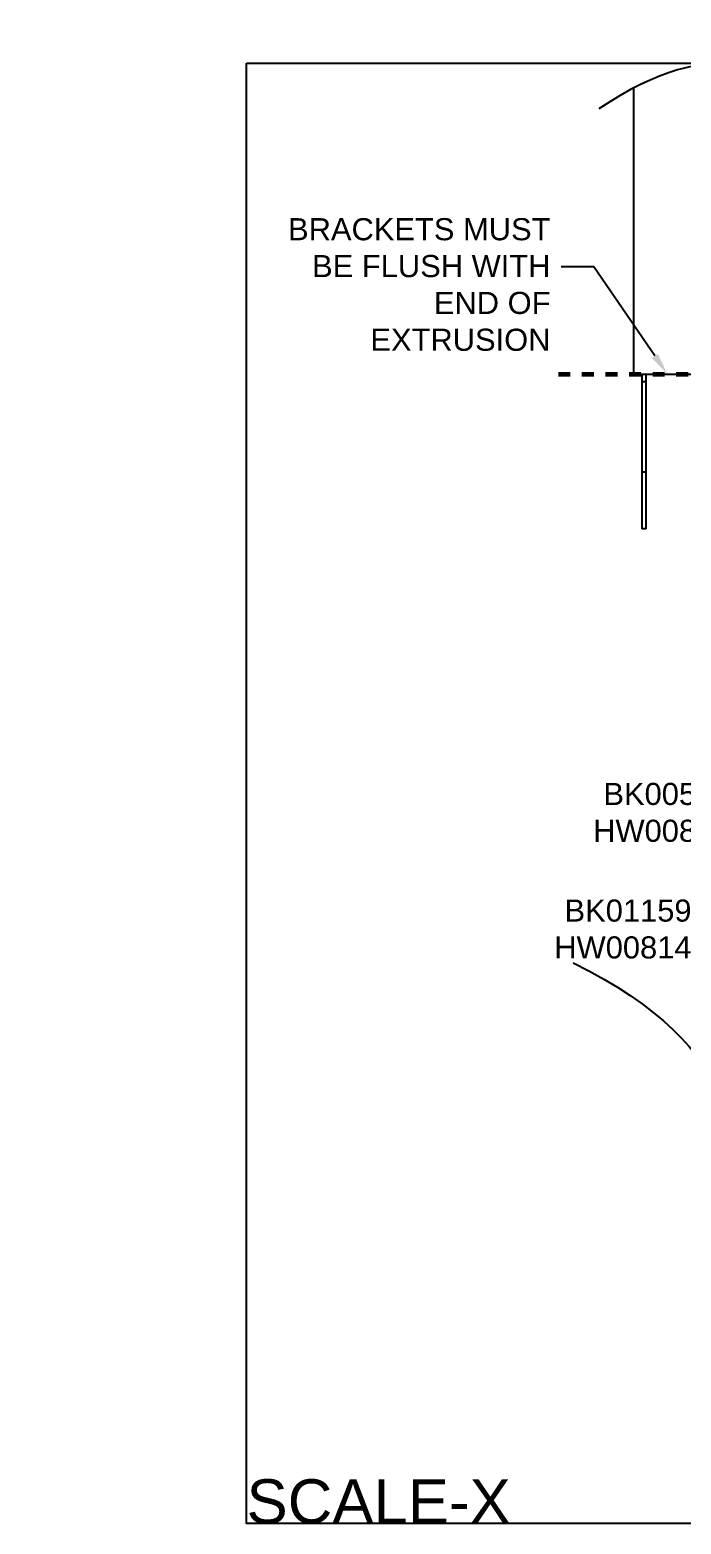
# Model space of a CAD drawing. Extents: x -1.8 to 12.9, y -12.4 to 0.3.
# Drawn here: x -1.84 to 3.69, y -12.39 to 0.28 of the extents above; entities that cross this region are included whole.
import ezdxf
from ezdxf import colors
from ezdxf.entities.mleader import LeaderData, LeaderLine
from ezdxf.math import Vec2, Vec3

# ---------------------------------------------------------------- set-up
doc = ezdxf.new("R2010")
doc.units = 0
doc.header["$LTSCALE"] = 0.5
doc.header["$MEASUREMENT"] = 0
doc.linetypes.add('PHANTOM', pattern=[0.5, 0.25, -0.05, 0.05, -0.05, 0.05, -0.05])
for name, color, linetype in [('Brackets', 181, 'CONTINUOUS'), ('Dimension', 10, 'CONTINUOUS'), ('FAB DWG', 221, 'CONTINUOUS'), ('Housing', 150, 'CONTINUOUS')]:
    doc.layers.add(name, color=color, linetype=linetype)
doc.layers.add('Text-Unprinted', color=131, linetype='CONTINUOUS', plot=False)
doc.styles.add('LSAD_Standard', font='arial.ttf')

msp = doc.modelspace()

# ---------------------------------------------------------------- linework, layer by layer
at = {"layer": 'Brackets', "transparency": 16777216}
for p, q in [((3.353, -2.6365), (3.353, -3.9485)), ((3.3889, -3.9485), (3.3889, -2.6365)), ((3.353, -2.6985), (3.3889, -2.6985)), ((3.353, -3.4656), (3.3889, -3.4656)), ((3.3889, -3.9485), (3.353, -3.9485))]:
    msp.add_line(p, q, dxfattribs=at)
at = {"layer": 'Dimension', "transparency": 16777216}
msp.add_open_spline([(7.0053, -0.3865), (6.001, -1.056), (4.9968, -0.3865), (3.9925, 0.283), (2.9882, -0.3865)], degree=3, dxfattribs=at)
at = {"layer": 'FAB DWG', "linetype": 'PHANTOM', "lineweight": 60, "ltscale": 0.5, "transparency": 16777216}
msp.add_line((2.6458, -2.6365), (11.4164, -2.6365), dxfattribs=at)
at = {"layer": 'Housing', "transparency": 16777216}
for p, q in [((3.283, -0.2106), (3.283, -2.6365)), ((3.283, -2.6365), (6.7105, -2.6365))]:
    msp.add_line(p, q, dxfattribs=at)
at = {"layer": 'Housing', "color": 1, "transparency": 16777216}
msp.add_open_spline([(2.7705, -7.6295), (4.2482, -8.3619), (4.1405, -10.0076), (4.0329, -11.6533), (5.5106, -12.3857)], degree=3, dxfattribs=at)
at = {"layer": 'Text-Unprinted', "ltscale": 0.5, "transparency": 16777216}
msp.add_lwpolyline([(0, 0), (12.9434, 0), (12.9434, -12.3857), (0, -12.3857)], close=True, dxfattribs=at)

# ---------------------------------------------------------------- texts
at = {"layer": 'Text-Unprinted', "ltscale": 0.5, "transparency": 16777216, "style": 'LSAD_Standard'}
msp.add_attdef('SCALE-X', (0, -12.3857), 'XEffectiveScaleFactor', height=0.375, dxfattribs=at)

# ---------------------------------------------------------------- leaders
at = {"layer": 'FAB DWG', "ltscale": 0.5, "transparency": 16777216}
ml = msp.add_multileader_mtext('Standard', dxfattribs=at)
ml.set_content('\\A1;BRACKETS MUST BE FLUSH WITH END OF EXTRUSION', color=256, style='LSAD_Standard')
ml.set_leader_properties()
ml.build(insert=Vec2(0, 0))
ml.multileader.update_dxf_attribs({"text_left_attachment_type": 2, "text_right_attachment_type": 2, "dogleg_length": 0.36, "arrow_head_size": 0.1875})
ctx = ml.context
ctx.base_point, ctx.char_height, ctx.arrow_head_size, ctx.landing_gap_size, ctx.plane_origin = Vec3(-0.0597, -1.7266), 0.1875, 0.1875, 0.09, Vec3(4.7524, 13.1998)
ctx.left_attachment, ctx.right_attachment, ctx.text_align_type = 2, 2, 2
notes = []
notes.append((ctx, [(1, (1, 1, 0), (2.9458, -1.7266), (-1, 0), 0.2772, [(0, [(3.5697, -2.6365)], 0, [])])]))
ctx.mtext.insert, ctx.mtext.width, ctx.mtext.defined_height, ctx.mtext.alignment, ctx.mtext.flow_direction = Vec3(2.5786, -1.3139), 2.578587, 0.6491, 3, 5
ml = msp.add_multileader_mtext('Standard', dxfattribs=at)
ml.set_content('\\A1;PN00014 (x4)', color=256, style='LSAD_Standard')
ml.set_leader_properties()
ml.build(insert=Vec2(0, 0))
ml.multileader.update_dxf_attribs({"text_left_attachment_type": 2, "dogleg_length": 0.36, "arrow_head_size": 0.1875})
ctx = ml.context
ctx.base_point, ctx.char_height, ctx.arrow_head_size, ctx.landing_gap_size, ctx.plane_origin = Vec3(4.7724, -5.0727), 0.1875, 0.1875, 0.09, Vec3(7.1104, 12.1446)
ctx.left_attachment, ctx.text_align_type = 2, 2
notes.append((ctx, [(1, (1, 1, 0), (6.8161, -5.0711), (-1, 0), 0.2772, [(0, [(7.6023, -6.2484), (7.4723, -5.2002)], 0, [])])]))
ctx.mtext.insert, ctx.mtext.width, ctx.mtext.defined_height, ctx.mtext.alignment, ctx.mtext.flow_direction = Vec3(6.4489, -4.9498), 8.287107, 3.2689, 3, 5
ml = msp.add_multileader_mtext('Standard', dxfattribs=at)
ml.set_content('\\A1;BK00568 (x2)', color=256, style='LSAD_Standard')
ml.set_leader_properties()
ml.build(insert=Vec2(0, 0))
ml.multileader.update_dxf_attribs({"text_left_attachment_type": 2, "dogleg_length": 0.36, "arrow_head_size": 0.1875})
ctx = ml.context
ctx.base_point, ctx.char_height, ctx.arrow_head_size, ctx.landing_gap_size, ctx.plane_origin = Vec3(4.8387, -5.9456), 0.1875, 0.1875, 0.09, Vec3(6.6831, 11.4095)
ctx.left_attachment, ctx.text_align_type = 2, 2
notes.append((ctx, [(1, (1, 1, 0), (6.8689, -5.944), (-1, 0), 0.2772, [(0, [(6.5599, -6.906), (8.8922, -8.6492)], 0, [])])]))
ctx.mtext.insert, ctx.mtext.width, ctx.mtext.defined_height, ctx.mtext.alignment, ctx.mtext.flow_direction = Vec3(6.5017, -5.8227), 8.287107, 3.2689, 3, 5
ml = msp.add_multileader_mtext('Standard', dxfattribs=at)
ml.set_content('\\A1;BK00573 (x1)\\PHW00814 (x2)', color=256, style='LSAD_Standard')
ml.set_leader_properties()
ml.build(insert=Vec2(0, 0))
ml.multileader.update_dxf_attribs({"text_left_attachment_type": 2, "dogleg_length": 0.36, "arrow_head_size": 0.1875})
ctx = ml.context
ctx.base_point, ctx.char_height, ctx.arrow_head_size, ctx.landing_gap_size, ctx.plane_origin = Vec3(2.8807, -6.3846), 0.1875, 0.1875, 0.09, Vec3(6.6415, 7.8568)
ctx.left_attachment, ctx.text_align_type = 2, 2
notes.append((ctx, [(1, (1, 1, 0), (4.9962, -6.2252), (-1, 0), 0.2772, [(0, [(5.4588, -6.9795)], 0, [])])]))
ctx.mtext.insert, ctx.mtext.width, ctx.mtext.defined_height, ctx.mtext.alignment, ctx.mtext.flow_direction = Vec3(4.629, -6.1039), 2.351815, 0.6491, 3, 5
ml = msp.add_multileader_mtext('Standard', dxfattribs=at)
ml.set_content('\\A1;BK01159\\PHW00814', color=256, style='LSAD_Standard')
ml.set_leader_properties()
ml.build(insert=Vec2(0, 0))
ml.multileader.update_dxf_attribs({"text_left_attachment_type": 2, "dogleg_length": 0.36, "arrow_head_size": 0.1875})
ctx = ml.context
ctx.base_point, ctx.char_height, ctx.arrow_head_size, ctx.landing_gap_size, ctx.plane_origin = Vec3(2.5541, -7.3454), 0.1875, 0.1875, 0.09, Vec3(5.9678, 6.8497)
ctx.left_attachment, ctx.text_align_type = 2, 2
notes.append((ctx, [(1, (1, 1, 0), (4.1425, -7.1884), (-1, 0), 0.2772, [(0, [(4.785, -7.9866)], 0, [])])]))
ctx.mtext.insert, ctx.mtext.width, ctx.mtext.defined_height, ctx.mtext.alignment, ctx.mtext.flow_direction = Vec3(3.7753, -7.0931), 2.351815, 0.6491, 3, 5
for ctx, leaders in notes:
    for number, flags, end, landing, length, lines in leaders:
        leader = LeaderData()
        leader.index, (leader.has_last_leader_line, leader.has_dogleg_vector, leader.attachment_direction) = number, flags
        leader.last_leader_point, leader.dogleg_vector, leader.dogleg_length = Vec3(end), Vec3(landing), length
        for number, points, colour, breaks in lines:
            line = LeaderLine()
            line.index, line.vertices, line.color, line.breaks = number, Vec3.list(points), colors.encode_raw_color(colour), breaks
            leader.lines.append(line)
        ctx.leaders.append(leader)

doc.saveas('drawing.dxf')
